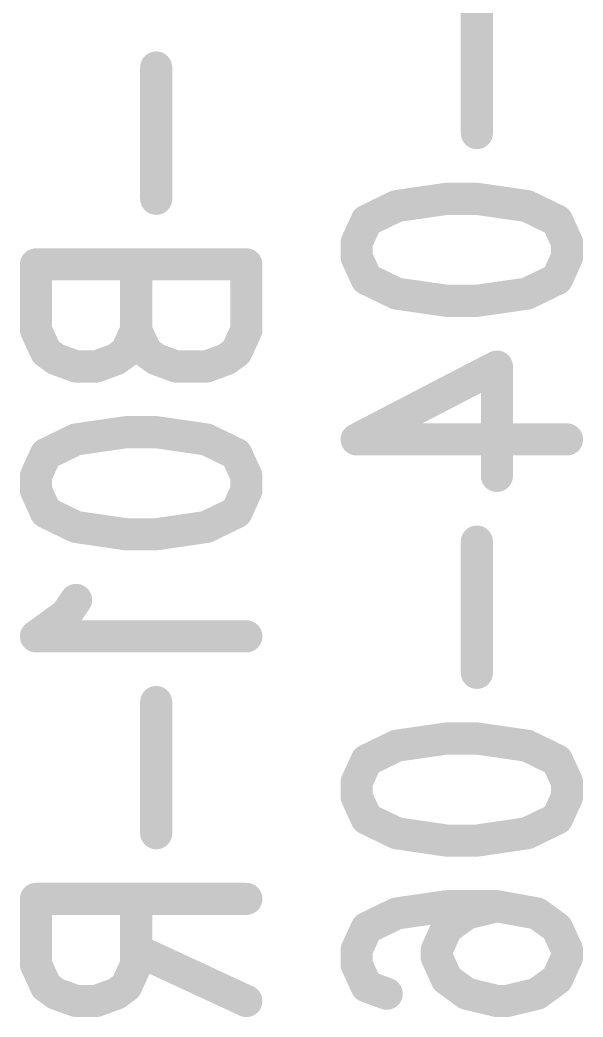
# Model space of a CAD drawing. Extents: x 100 to 128.6, y 94 to 134.1.
# Drawn here: x 104.184 to 105.941, y 103.95 to 107.057 of the extents above; entities that cross this region are included whole.
import ezdxf

# ---------------------------------------------------------------- set-up
doc = ezdxf.new("R2010")
doc.units = 0
doc.layers.get('0').update_dxf_attribs({"linetype": 'CONTINUOUS'})
doc.layers.add('SILK-BOTTOM_PHO', color=14, linetype='CONTINUOUS')

# ---------------------------------------------------------------- blocks, each defined once
blk = doc.blocks.new('ROUND_1')
at = {"const_width": 0.050038}
blk.add_lwpolyline([(-0.025018, 0, 1), (0.025018, 0, 1)], format="xyb", close=True, dxfattribs=at)

msp = doc.modelspace()

# ---------------------------------------------------------------- linework, layer by layer
at = {"layer": 'SILK-BOTTOM_PHO', "const_width": 0.100076}
for points in [[(105.60939, 107.113578), (105.60939, 106.704638)], [(104.609392, 106.909108), (104.609392, 106.499914)], [(105.359454, 106.477308), (105.515664, 106.499914)], [(105.515664, 106.499914), (105.60939, 106.499914)], [(105.60939, 106.499914), (105.7656, 106.477308)], [(105.265728, 106.431842), (105.359454, 106.477308)], [(105.7656, 106.477308), (105.859326, 106.431842)], [(105.234486, 106.363516), (105.265728, 106.431842)], [(105.859326, 106.431842), (105.890568, 106.363516)], [(105.234486, 106.318304), (105.234486, 106.363516)], [(105.890568, 106.363516), (105.890568, 106.318304)], [(105.265728, 106.249978), (105.234486, 106.318304)], [(105.890568, 106.318304), (105.859326, 106.249978)], [(104.234488, 106.295444), (104.89057, 106.295444)], [(104.234488, 106.295444), (104.234488, 106.090974)], [(104.546908, 106.295444), (104.546908, 106.090974)], [(104.89057, 106.090974), (104.89057, 106.295444)], [(105.359454, 106.204512), (105.265728, 106.249978)], [(105.859326, 106.249978), (105.7656, 106.204512)], [(105.515664, 106.181906), (105.359454, 106.204512)], [(105.7656, 106.204512), (105.60939, 106.181906)], [(105.60939, 106.181906), (105.515664, 106.181906)], [(104.234488, 106.090974), (104.26573, 106.022648)], [(104.515666, 106.022648), (104.546908, 106.090974)], [(104.546908, 106.090974), (104.57815, 106.022648)], [(104.859328, 106.022648), (104.89057, 106.090974)], [(104.26573, 106.022648), (104.296972, 106.000042)], [(104.484424, 106.000042), (104.515666, 106.022648)], [(104.57815, 106.022648), (104.609392, 106.000042)], [(104.828086, 106.000042), (104.859328, 106.022648)], [(104.296972, 106.000042), (104.359456, 105.977182)], [(104.359456, 105.977182), (104.42194, 105.977182)], [(104.42194, 105.977182), (104.484424, 106.000042)], [(104.609392, 106.000042), (104.671876, 105.977182)], [(104.671876, 105.977182), (104.765602, 105.977182)], [(104.765602, 105.977182), (104.828086, 106.000042)], [(105.234486, 105.750106), (105.671874, 105.977182)], [(105.671874, 105.977182), (105.671874, 105.636314)], [(104.359456, 105.750106), (104.515666, 105.772712)], [(104.515666, 105.772712), (104.609392, 105.772712)], [(104.609392, 105.772712), (104.765602, 105.750106)], [(104.26573, 105.70464), (104.359456, 105.750106)], [(104.765602, 105.750106), (104.859328, 105.70464)], [(105.234486, 105.750106), (105.890568, 105.750106)], [(104.234488, 105.636314), (104.26573, 105.70464)], [(104.859328, 105.70464), (104.89057, 105.636314)], [(104.234488, 105.590848), (104.234488, 105.636314)], [(104.89057, 105.636314), (104.89057, 105.590848)], [(104.26573, 105.522776), (104.234488, 105.590848)], [(104.89057, 105.590848), (104.859328, 105.522776)], [(104.359456, 105.47731), (104.26573, 105.522776)], [(104.859328, 105.522776), (104.765602, 105.47731)], [(104.515666, 105.45445), (104.359456, 105.47731)], [(104.765602, 105.47731), (104.609392, 105.45445)], [(104.609392, 105.45445), (104.515666, 105.45445)], [(105.60939, 105.431844), (105.60939, 105.02265)], [(104.359456, 105.24998), (104.328214, 105.204514)], [(104.328214, 105.204514), (104.234488, 105.136442)], [(104.234488, 105.136442), (104.89057, 105.136442)], [(104.609392, 104.931718), (104.609392, 104.522778)], [(105.265728, 104.750108), (105.359454, 104.795574)], [(105.359454, 104.795574), (105.515664, 104.81818)], [(105.515664, 104.81818), (105.60939, 104.81818)], [(105.60939, 104.81818), (105.7656, 104.795574)], [(105.7656, 104.795574), (105.859326, 104.750108)], [(105.234486, 104.681782), (105.265728, 104.750108)], [(105.859326, 104.750108), (105.890568, 104.681782)], [(105.234486, 104.636316), (105.234486, 104.681782)], [(105.890568, 104.681782), (105.890568, 104.636316)], [(105.265728, 104.568244), (105.234486, 104.636316)], [(105.890568, 104.636316), (105.859326, 104.568244)], [(105.359454, 104.522778), (105.265728, 104.568244)], [(105.859326, 104.568244), (105.7656, 104.522778)], [(105.515664, 104.499918), (105.359454, 104.522778)], [(105.7656, 104.522778), (105.60939, 104.499918)], [(105.60939, 104.499918), (105.515664, 104.499918)], [(104.234488, 104.318308), (104.89057, 104.318308)], [(104.234488, 104.318308), (104.234488, 104.113584)], [(104.546908, 104.113584), (104.546908, 104.318308)], [(105.359454, 104.272842), (105.515664, 104.295448)], [(105.515664, 104.295448), (105.671874, 104.295448)], [(105.578148, 104.272842), (105.671874, 104.295448)], [(105.671874, 104.295448), (105.796842, 104.272842)], [(105.265728, 104.227376), (105.359454, 104.272842)], [(105.515664, 104.227376), (105.578148, 104.272842)], [(105.796842, 104.272842), (105.859326, 104.227376)], [(105.234486, 104.15905), (105.265728, 104.227376)], [(105.484422, 104.15905), (105.515664, 104.227376)], [(105.859326, 104.227376), (105.890568, 104.15905)], [(104.546908, 104.15905), (104.89057, 104.000046)], [(105.234486, 104.113584), (105.234486, 104.15905)], [(105.484422, 104.136444), (105.484422, 104.15905)], [(105.890568, 104.15905), (105.890568, 104.136444)], [(104.234488, 104.113584), (104.26573, 104.045512)], [(104.515666, 104.045512), (104.546908, 104.113584)], [(105.265728, 104.045512), (105.234486, 104.113584)], [(105.515664, 104.068118), (105.484422, 104.136444)], [(105.890568, 104.136444), (105.859326, 104.068118)], [(104.26573, 104.045512), (104.296972, 104.022652)], [(104.484424, 104.022652), (104.515666, 104.045512)], [(105.328212, 104.022652), (105.265728, 104.045512)], [(105.578148, 104.022652), (105.515664, 104.068118)], [(105.859326, 104.068118), (105.796842, 104.022652)], [(104.296972, 104.022652), (104.359456, 104.000046)], [(104.42194, 104.000046), (104.484424, 104.022652)], [(105.671874, 104.000046), (105.578148, 104.022652)], [(105.796842, 104.022652), (105.703116, 104.000046)], [(104.359456, 104.000046), (104.42194, 104.000046)], [(105.703116, 104.000046), (105.671874, 104.000046)]]:
    msp.add_lwpolyline(points, dxfattribs=at)

# ---------------------------------------------------------------- block references
at = {"layer": 'SILK-BOTTOM_PHO'}
for p in [(104.609392, 106.909108), (105.60939, 106.704638), (104.609392, 106.499914), (105.515664, 106.499914), (105.60939, 106.499914), (105.359454, 106.477308), (105.7656, 106.477308), (105.265728, 106.431842), (105.859326, 106.431842), (105.234486, 106.363516), (105.234486, 106.363516), (105.890568, 106.363516), (105.234486, 106.318304), (105.890568, 106.318304), (104.234488, 106.295444), (104.234488, 106.295444), (104.546908, 106.295444), (104.89057, 106.295444), (104.89057, 106.295444), (105.265728, 106.249978), (105.859326, 106.249978), (105.359454, 106.204512), (105.7656, 106.204512), (105.515664, 106.181906), (105.60939, 106.181906), (104.234488, 106.090974), (104.546908, 106.090974), (104.546908, 106.090974), (104.89057, 106.090974), (104.26573, 106.022648), (104.515666, 106.022648), (104.57815, 106.022648), (104.859328, 106.022648), (104.296972, 106.000042), (104.359456, 105.977182), (104.42194, 105.977182), (104.484424, 106.000042), (104.609392, 106.000042), (104.671876, 105.977182), (104.765602, 105.977182), (104.828086, 106.000042), (105.671874, 105.977182), (104.515666, 105.772712), (104.609392, 105.772712), (104.359456, 105.750106), (104.765602, 105.750106), (105.234486, 105.750106), (105.234486, 105.750106), (105.890568, 105.750106), (104.26573, 105.70464), (104.859328, 105.70464), (104.234488, 105.636314), (104.234488, 105.636314), (104.89057, 105.636314), (105.671874, 105.636314), (104.234488, 105.590848), (104.89057, 105.590848), (104.26573, 105.522776), (104.859328, 105.522776), (104.359456, 105.47731), (104.765602, 105.47731), (104.515666, 105.45445), (104.609392, 105.45445), (105.60939, 105.431844), (104.359456, 105.24998), (104.328214, 105.204514), (104.234488, 105.136442), (104.89057, 105.136442), (105.60939, 105.02265), (104.609392, 104.931718), (105.359454, 104.795574), (105.515664, 104.81818), (105.60939, 104.81818), (105.7656, 104.795574), (105.265728, 104.750108), (105.859326, 104.750108), (105.234486, 104.681782), (105.234486, 104.681782), (105.890568, 104.681782), (105.234486, 104.636316), (105.890568, 104.636316), (105.265728, 104.568244), (105.859326, 104.568244), (104.609392, 104.522778), (105.359454, 104.522778), (105.7656, 104.522778), (105.515664, 104.499918), (105.60939, 104.499918), (104.234488, 104.318308), (104.234488, 104.318308), (104.546908, 104.318308), (104.89057, 104.318308), (105.515664, 104.295448), (105.671874, 104.295448), (105.671874, 104.295448), (105.359454, 104.272842), (105.578148, 104.272842), (105.796842, 104.272842), (105.265728, 104.227376), (105.515664, 104.227376), (105.859326, 104.227376), (104.546908, 104.15905), (105.234486, 104.15905), (105.484422, 104.15905), (105.890568, 104.15905), (104.234488, 104.113584), (104.546908, 104.113584), (105.234486, 104.113584), (105.484422, 104.136444), (105.890568, 104.136444), (104.26573, 104.045512), (104.515666, 104.045512), (105.265728, 104.045512), (105.515664, 104.068118), (105.859326, 104.068118), (104.296972, 104.022652), (104.484424, 104.022652), (105.328212, 104.022652), (105.578148, 104.022652), (105.796842, 104.022652), (104.359456, 104.000046), (104.42194, 104.000046), (104.89057, 104.000046), (105.671874, 104.000046), (105.703116, 104.000046)]:
    msp.add_blockref('ROUND_1', p, dxfattribs=at)

doc.saveas('drawing.dxf')
